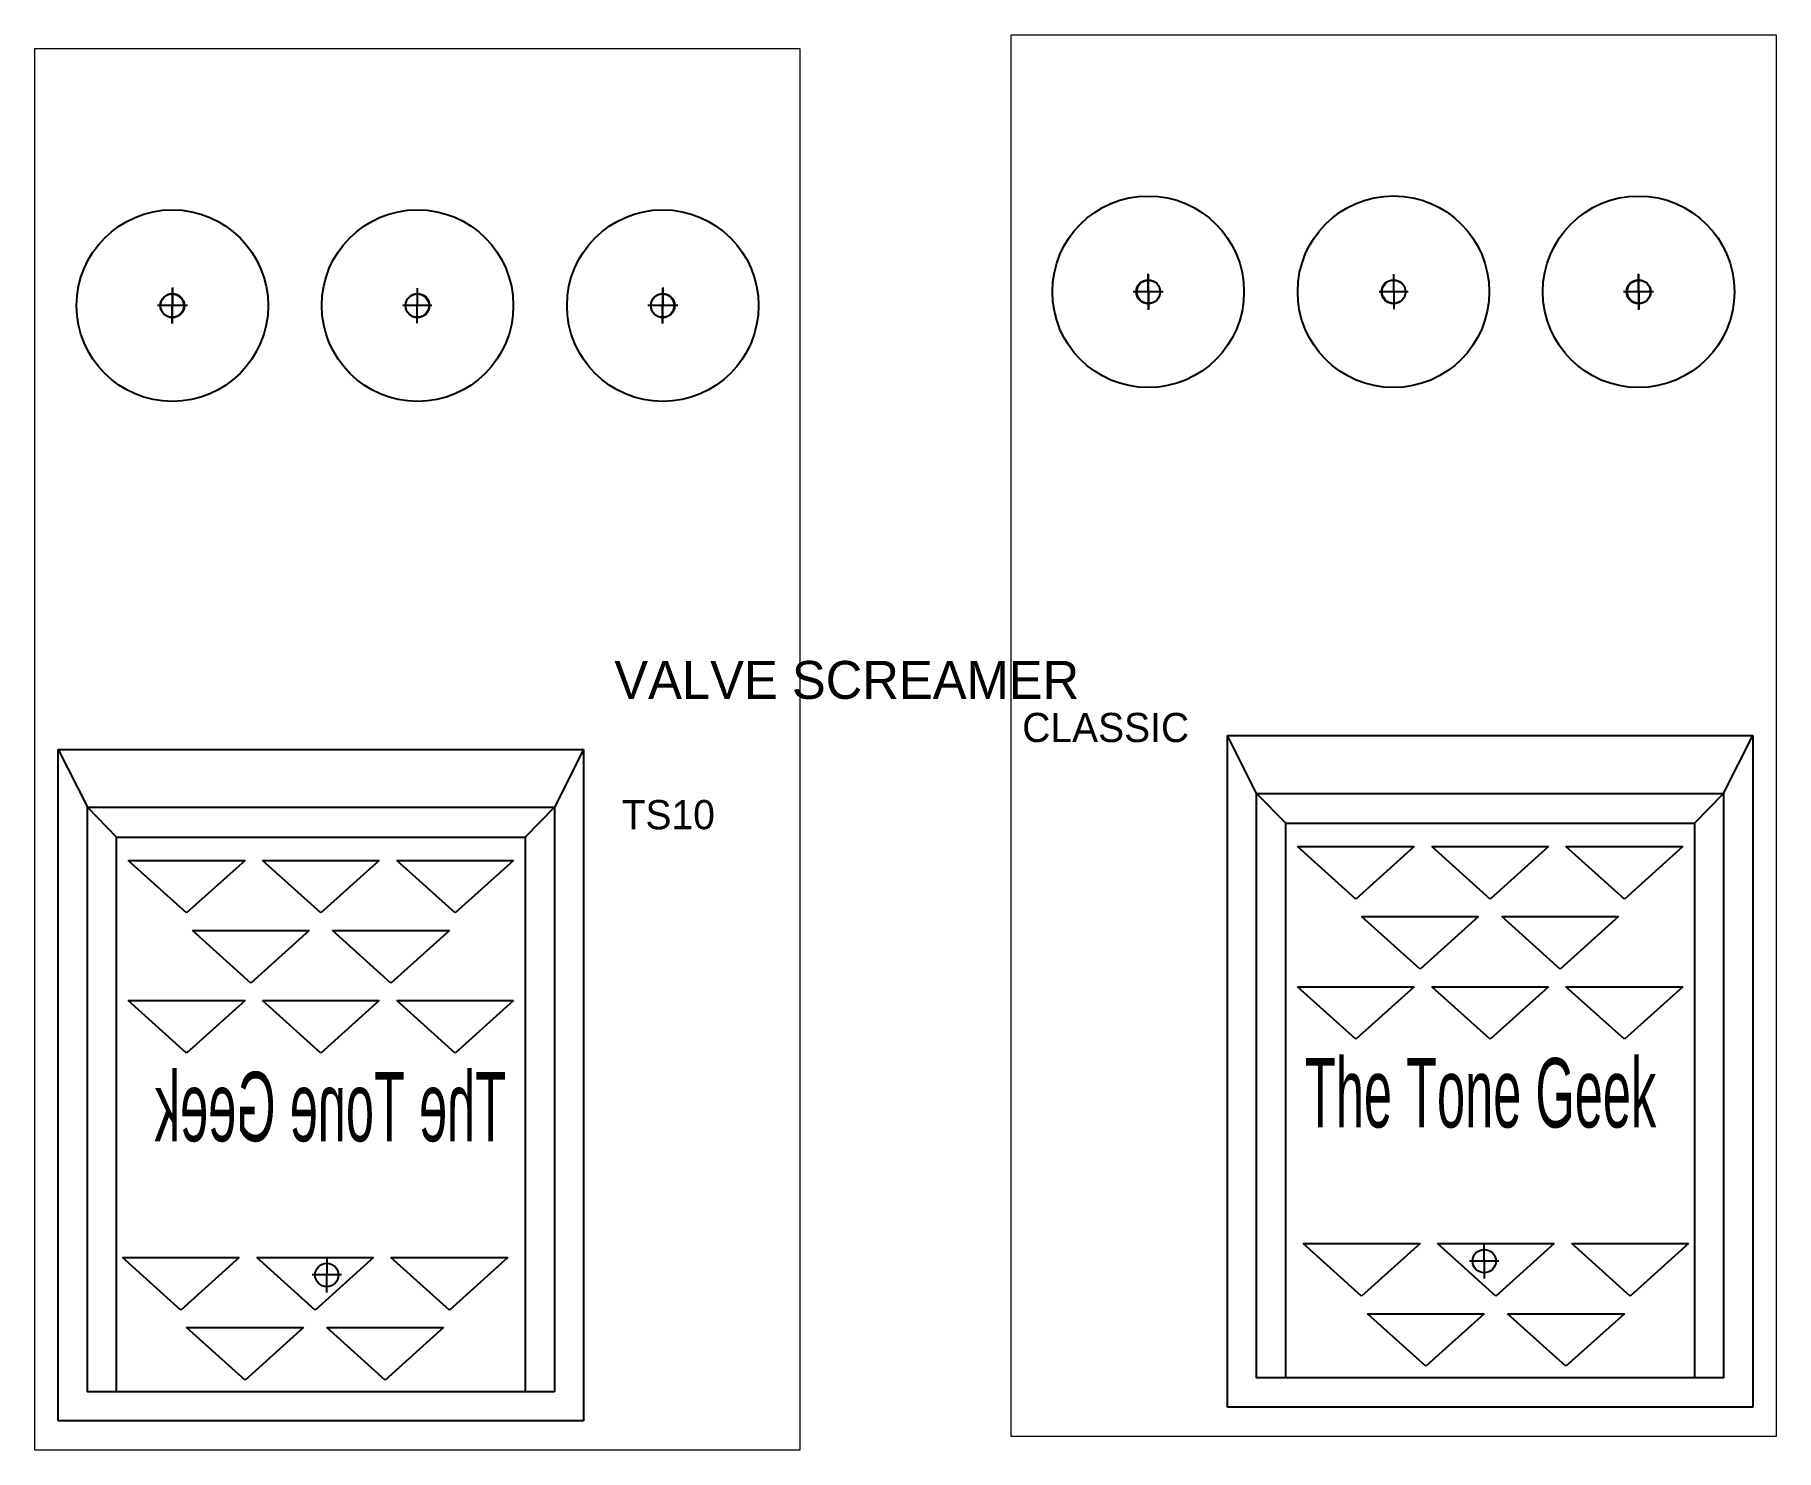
# Model space of a CAD drawing. Extents: x 70 to 483, y 122 to 457.
import ezdxf

# ---------------------------------------------------------------- set-up
doc = ezdxf.new("R2010")
doc.units = 0
doc.header["$MEASUREMENT"] = 0
doc.layers.add('svg1962', color=7, linetype='Continuous')

# ---------------------------------------------------------------- blocks, each defined once
blk = doc.blocks.new('block 4')
at = {"layer": 'svg1962', "color": 7, "true_color": 0xffffff, "insert": (371.2, 198.5), "char_height": 16.4388, "attachment_point": 7}
blk.add_mtext('\\fBD Geminis|b0|i0|c0|p34;\\W0.54472;The Tone Geek', dxfattribs=at)
blk.add_mtext('\\fBD Geminis|b0|i0|c0|p34;\\W0.54472;The Tone Geek', dxfattribs=at)
blk = doc.blocks.new('block 6')
at = {"layer": 'svg1962', "color": 7, "true_color": 0xffffff, "extrusion": (0, 0, -1), "insert": (182.03, 195.23), "char_height": 16.4388, "attachment_point": 7, "text_direction": (-1, 0, 0)}
blk.add_mtext('\\fBD Geminis|b0|i0|c0|p34;\\W0.54472;The Tone Geek', dxfattribs=at)
blk.add_mtext('\\fBD Geminis|b0|i0|c0|p34;\\W0.54472;The Tone Geek', dxfattribs=at)
blk = doc.blocks.new('block 5')
at = {"layer": 'svg1962', "color": 7, "lineweight": 18, "true_color": 0xffffff}
blk.add_lwpolyline([(251.56, 122.33), (70.43, 122.33), (70.43, 454.17), (251.56, 454.17), (251.56, 122.33)], dxfattribs=at)
at = {"layer": 'svg1962', "color": 178, "lineweight": 25, "true_color": 0x060606}
for points in [[(102.92, 397.48), (102.92, 393.33)], [(103.01, 397.58), (103.01, 393.33)], [(161, 397.48), (161, 393.33)], [(219.07, 397.48), (219.07, 393.33)], [(219.07, 397.48), (219.07, 393.33)], [(219.14, 397.58), (219.14, 393.33)], [(219.14, 397.58), (219.14, 393.33)], [(106.38, 393.33), (99.47, 393.33)], [(106.55, 393.33), (99.47, 393.33)], [(102.92, 389.18), (102.92, 393.33)], [(103.01, 389.08), (103.01, 393.33)], [(164.45, 393.33), (157.54, 393.33)], [(161, 389.18), (161, 393.33)], [(222.68, 393.33), (215.59, 393.33)], [(222.68, 393.33), (215.59, 393.33)], [(222.53, 393.33), (215.61, 393.33)], [(222.53, 393.33), (215.61, 393.33)], [(219.07, 389.18), (219.07, 393.33)], [(219.14, 389.08), (219.14, 393.33)], [(75.96, 288.25), (200.4, 288.25)], [(75.96, 129.24), (75.96, 288.25)], [(75.96, 288.25), (82.88, 274.54)], [(200.4, 288.25), (193.49, 274.54)], [(200.4, 288.25), (200.4, 129.24)], [(193.49, 136.15), (82.88, 136.15), (82.88, 274.54), (193.49, 274.54), (193.49, 136.15)], [(82.88, 274.54), (89.79, 267.51)], [(193.49, 274.54), (186.58, 267.51)], [(193.49, 274.54), (193.49, 274.54)], [(186.58, 136.15), (89.79, 136.15), (89.79, 267.51), (186.58, 267.51), (186.58, 136.15)], [(92.55, 261.98), (120.21, 261.98)], [(106.38, 249.53), (92.55, 261.98)], [(120.21, 261.98), (106.38, 249.53)], [(124.36, 261.98), (152.01, 261.98)], [(138.18, 249.53), (124.36, 261.98)], [(152.01, 261.98), (138.18, 249.53)], [(156.16, 261.98), (183.81, 261.98)], [(169.98, 249.53), (156.16, 261.98)], [(183.81, 261.98), (169.98, 249.53)], [(107.76, 245.38), (135.42, 245.38)], [(121.59, 232.94), (107.76, 245.38)], [(135.42, 245.38), (121.59, 232.94)], [(140.95, 245.38), (168.6, 245.38)], [(154.77, 232.94), (140.95, 245.38)], [(168.6, 245.38), (154.77, 232.94)], [(92.55, 228.79), (120.21, 228.79)], [(106.38, 216.35), (92.55, 228.79)], [(120.21, 228.79), (106.38, 216.35)], [(124.36, 228.79), (152.01, 228.79)], [(138.18, 216.35), (124.36, 228.79)], [(152.01, 228.79), (138.18, 216.35)], [(156.16, 228.79), (183.81, 228.79)], [(169.98, 216.35), (156.16, 228.79)], [(183.81, 228.79), (169.98, 216.35)], [(91.17, 167.95), (118.83, 167.95)], [(105, 155.51), (91.17, 167.95)], [(118.83, 167.95), (105, 155.51)], [(122.97, 167.95), (150.63, 167.95)], [(136.8, 155.51), (122.97, 167.95)], [(150.63, 167.95), (136.8, 155.51)], [(139.57, 167.95), (139.57, 163.81)], [(154.77, 167.95), (182.43, 167.95)], [(168.6, 155.51), (154.77, 167.95)], [(182.43, 167.95), (168.6, 155.51)], [(143.02, 163.81), (136.11, 163.81)], [(139.57, 159.66), (139.57, 163.81)], [(106.38, 151.36), (134.03, 151.36)], [(120.21, 138.92), (106.38, 151.36)], [(134.03, 151.36), (120.21, 138.92)], [(139.57, 151.36), (167.22, 151.36)], [(153.39, 138.92), (139.57, 151.36)], [(167.22, 151.36), (153.39, 138.92)], [(200.4, 129.24), (75.96, 129.24)]]:
    blk.add_lwpolyline(points, dxfattribs=at)
for points, knots in [([(103.01, 370.65), (115.54, 370.65), (125.69, 380.81), (125.69, 393.33), (125.69, 405.85), (115.54, 416.01), (103.01, 416.01), (90.49, 416.01), (80.33, 405.85), (80.33, 393.33), (80.33, 380.81), (90.49, 370.65), (103.01, 370.65)], [0, 0, 0, 0, 1, 1, 1, 2, 2, 2, 3, 3, 3, 4, 4, 4, 4]), ([(138.39, 393.33), (138.39, 380.81), (148.54, 370.65), (161.07, 370.65), (173.59, 370.65), (183.74, 380.81), (183.74, 393.33), (183.74, 393.34), (183.74, 393.36), (183.74, 393.37), (183.73, 405.9), (173.57, 416.04), (161.04, 416.03), (148.52, 416.02), (138.38, 405.85), (138.39, 393.33), (138.39, 393.33), (138.39, 393.33), (138.39, 393.33)], [0, 0, 0, 0, 1, 1, 1, 2, 2, 2, 3, 3, 3, 4, 4, 4, 5, 5, 5, 6, 6, 6, 6]), ([(219.14, 370.65), (231.66, 370.65), (241.82, 380.81), (241.82, 393.33), (241.82, 405.85), (231.66, 416.01), (219.14, 416.01), (206.61, 416.01), (196.46, 405.85), (196.46, 393.33), (196.46, 380.81), (206.61, 370.65), (219.14, 370.65)], [0, 0, 0, 0, 1, 1, 1, 2, 2, 2, 3, 3, 3, 4, 4, 4, 4]), ([(102.92, 390.56), (104.45, 390.56), (105.69, 391.8), (105.69, 393.33), (105.69, 394.86), (104.45, 396.09), (102.92, 396.09), (101.4, 396.09), (100.16, 394.86), (100.16, 393.33), (100.16, 391.8), (101.4, 390.56), (102.92, 390.56)], [0, 0, 0, 0, 1, 1, 1, 2, 2, 2, 3, 3, 3, 4, 4, 4, 4]), ([(100.18, 393.33), (100.18, 391.76), (101.45, 390.49), (103.01, 390.49), (104.58, 390.49), (105.85, 391.76), (105.85, 393.33), (105.85, 393.33), (105.85, 393.33), (105.85, 393.33), (105.84, 394.9), (104.58, 396.17), (103.01, 396.17), (101.44, 396.16), (100.18, 394.9), (100.18, 393.33), (100.18, 393.33), (100.18, 393.33), (100.18, 393.33)], [0, 0, 0, 0, 1, 1, 1, 2, 2, 2, 3, 3, 3, 4, 4, 4, 5, 5, 5, 6, 6, 6, 6]), ([(158.23, 393.32), (158.23, 391.76), (159.5, 390.49), (161.07, 390.49), (162.63, 390.49), (163.9, 391.76), (163.9, 393.33), (163.9, 393.33), (163.9, 393.33), (163.9, 393.34), (163.9, 394.9), (162.63, 396.17), (161.06, 396.17), (159.5, 396.17), (158.23, 394.9), (158.23, 393.33), (158.23, 393.33), (158.23, 393.33), (158.23, 393.32)], [0, 0, 0, 0, 1, 1, 1, 2, 2, 2, 3, 3, 3, 4, 4, 4, 5, 5, 5, 6, 6, 6, 6]), ([(158.23, 393.33), (158.23, 391.8), (159.47, 390.56), (161, 390.56), (162.53, 390.56), (163.76, 391.8), (163.76, 393.33), (163.76, 393.33), (163.76, 393.33), (163.76, 393.33), (163.76, 394.86), (162.52, 396.1), (160.99, 396.1), (159.47, 396.1), (158.23, 394.86), (158.23, 393.33), (158.23, 393.33), (158.23, 393.33), (158.23, 393.33)], [0, 0, 0, 0, 1, 1, 1, 2, 2, 2, 3, 3, 3, 4, 4, 4, 5, 5, 5, 6, 6, 6, 6]), ([(216.3, 393.33), (216.3, 391.76), (217.57, 390.49), (219.14, 390.49), (220.7, 390.49), (221.97, 391.76), (221.97, 393.33), (221.97, 393.33), (221.97, 393.33), (221.97, 393.33), (221.97, 394.9), (220.7, 396.17), (219.14, 396.17), (217.57, 396.16), (216.3, 394.9), (216.3, 393.33), (216.3, 393.33), (216.3, 393.33), (216.3, 393.33)], [0, 0, 0, 0, 1, 1, 1, 2, 2, 2, 3, 3, 3, 4, 4, 4, 5, 5, 5, 6, 6, 6, 6]), ([(219.07, 390.56), (220.6, 390.56), (221.83, 391.8), (221.83, 393.33), (221.83, 394.86), (220.6, 396.09), (219.07, 396.09), (217.54, 396.09), (216.3, 394.86), (216.3, 393.33), (216.3, 391.8), (217.54, 390.56), (219.07, 390.56)], [0, 0, 0, 0, 1, 1, 1, 2, 2, 2, 3, 3, 3, 4, 4, 4, 4]), ([(139.57, 161.04), (141.09, 161.04), (142.33, 162.28), (142.33, 163.81), (142.33, 165.33), (141.09, 166.57), (139.57, 166.57), (138.04, 166.57), (136.8, 165.33), (136.8, 163.81), (136.8, 162.28), (138.04, 161.04), (139.57, 161.04)], [0, 0, 0, 0, 1, 1, 1, 2, 2, 2, 3, 3, 3, 4, 4, 4, 4])]:
    blk.add_open_spline(points, degree=3, knots=knots, dxfattribs=at)
at = {"layer": 'svg1962'}
blk.add_blockref('block 6', (0, 0), dxfattribs=at)
blk = doc.blocks.new('block 3')
at = {"layer": 'svg1962', "color": 7, "lineweight": 18, "true_color": 0xffffff}
blk.add_lwpolyline([(301.67, 457.44), (482.8, 457.44), (482.8, 125.6), (301.67, 125.6), (301.67, 457.44)], dxfattribs=at)
at = {"layer": 'svg1962', "color": 178, "lineweight": 25, "true_color": 0x060606}
for points in [[(334.09, 396.61), (334.09, 400.86)], [(334.09, 396.61), (334.09, 400.86)], [(334.16, 396.61), (334.16, 400.76)], [(334.16, 396.61), (334.16, 400.76)], [(392.23, 396.61), (392.23, 400.76)], [(450.22, 396.61), (450.22, 400.86)], [(450.31, 396.61), (450.31, 400.76)], [(337.63, 396.61), (330.55, 396.61)], [(337.63, 396.61), (330.55, 396.61)], [(337.62, 396.61), (330.7, 396.61)], [(337.62, 396.61), (330.7, 396.61)], [(334.09, 396.61), (334.09, 392.36)], [(334.16, 396.61), (334.16, 392.46)], [(395.69, 396.61), (388.78, 396.61)], [(392.23, 396.61), (392.23, 392.46)], [(453.76, 396.61), (446.68, 396.61)], [(453.76, 396.61), (446.85, 396.61)], [(450.22, 396.61), (450.22, 392.36)], [(450.31, 396.61), (450.31, 392.46)], [(352.83, 132.52), (352.83, 291.52)], [(352.83, 291.52), (477.27, 291.52)], [(359.74, 277.82), (352.83, 291.52)], [(470.35, 277.82), (477.27, 291.52)], [(477.27, 291.52), (477.27, 132.52)], [(359.74, 277.82), (470.35, 277.82), (470.35, 139.43), (359.74, 139.43), (359.74, 277.82)], [(366.65, 270.78), (359.74, 277.82)], [(359.74, 277.82), (359.74, 277.82)], [(463.44, 270.78), (470.35, 277.82)], [(366.65, 270.78), (463.44, 270.78), (463.44, 139.43), (366.65, 139.43), (366.65, 270.78)], [(369.42, 265.25), (397.07, 265.25)], [(383.25, 252.81), (369.42, 265.25)], [(397.07, 265.25), (383.25, 252.81)], [(401.22, 265.25), (428.87, 265.25)], [(415.05, 252.81), (401.22, 265.25)], [(428.87, 265.25), (415.05, 252.81)], [(433.02, 265.25), (460.68, 265.25)], [(446.85, 252.81), (433.02, 265.25)], [(460.68, 265.25), (446.85, 252.81)], [(384.63, 248.66), (412.28, 248.66)], [(398.46, 236.22), (384.63, 248.66)], [(412.28, 248.66), (398.46, 236.22)], [(417.81, 248.66), (445.47, 248.66)], [(431.64, 236.22), (417.81, 248.66)], [(445.47, 248.66), (431.64, 236.22)], [(369.42, 232.07), (397.07, 232.07)], [(383.25, 219.63), (369.42, 232.07)], [(397.07, 232.07), (383.25, 219.63)], [(401.22, 232.07), (428.87, 232.07)], [(415.05, 219.63), (401.22, 232.07)], [(428.87, 232.07), (415.05, 219.63)], [(433.02, 232.07), (460.68, 232.07)], [(446.85, 219.63), (433.02, 232.07)], [(460.68, 232.07), (446.85, 219.63)], [(370.8, 171.23), (398.46, 171.23)], [(384.63, 158.79), (370.8, 171.23)], [(398.46, 171.23), (384.63, 158.79)], [(402.6, 171.23), (430.26, 171.23)], [(416.43, 158.79), (402.6, 171.23)], [(413.66, 167.08), (413.66, 171.23)], [(430.26, 171.23), (416.43, 158.79)], [(434.4, 171.23), (462.06, 171.23)], [(448.23, 158.79), (434.4, 171.23)], [(462.06, 171.23), (448.23, 158.79)], [(417.12, 167.08), (410.21, 167.08)], [(413.66, 167.08), (413.66, 162.94)], [(386.01, 154.64), (413.66, 154.64)], [(399.84, 142.2), (386.01, 154.64)], [(413.66, 154.64), (399.84, 142.2)], [(419.2, 154.64), (446.85, 154.64)], [(433.02, 142.2), (419.2, 154.64)], [(446.85, 154.64), (433.02, 142.2)], [(477.27, 132.52), (352.83, 132.52)]]:
    blk.add_lwpolyline(points, dxfattribs=at)
for points, knots in [([(356.77, 396.61), (356.77, 409.13), (346.62, 419.28), (334.09, 419.28), (321.57, 419.28), (311.41, 409.13), (311.41, 396.61), (311.41, 384.08), (321.57, 373.93), (334.09, 373.93), (346.62, 373.93), (356.77, 384.08), (356.77, 396.61)], [0, 0, 0, 0, 1, 1, 1, 2, 2, 2, 3, 3, 3, 4, 4, 4, 4]), ([(414.84, 396.61), (414.85, 409.13), (404.71, 419.29), (392.19, 419.31), (379.66, 419.32), (369.5, 409.18), (369.49, 396.65), (369.49, 396.64), (369.49, 396.62), (369.49, 396.61), (369.49, 384.08), (379.64, 373.93), (392.16, 373.93), (404.69, 373.93), (414.84, 384.08), (414.84, 396.61), (414.84, 396.61), (414.84, 396.61), (414.84, 396.61)], [0, 0, 0, 0, 1, 1, 1, 2, 2, 2, 3, 3, 3, 4, 4, 4, 5, 5, 5, 6, 6, 6, 6]), ([(472.9, 396.61), (472.9, 409.13), (462.74, 419.28), (450.22, 419.28), (437.69, 419.28), (427.54, 409.13), (427.54, 396.61), (427.54, 384.08), (437.69, 373.93), (450.22, 373.93), (462.74, 373.93), (472.9, 384.08), (472.9, 396.61)], [0, 0, 0, 0, 1, 1, 1, 2, 2, 2, 3, 3, 3, 4, 4, 4, 4]), ([(336.93, 396.61), (336.93, 398.17), (335.66, 399.44), (334.09, 399.44), (332.53, 399.44), (331.26, 398.18), (331.26, 396.61), (331.26, 396.61), (331.26, 396.61), (331.26, 396.61), (331.26, 395.04), (332.52, 393.77), (334.09, 393.77), (335.66, 393.77), (336.93, 395.04), (336.93, 396.6), (336.93, 396.61), (336.93, 396.61), (336.93, 396.61)], [0, 0, 0, 0, 1, 1, 1, 2, 2, 2, 3, 3, 3, 4, 4, 4, 5, 5, 5, 6, 6, 6, 6]), ([(336.93, 396.61), (336.93, 398.13), (335.69, 399.37), (334.16, 399.37), (332.63, 399.37), (331.4, 398.13), (331.4, 396.61), (331.4, 395.08), (332.63, 393.84), (334.16, 393.84), (335.69, 393.84), (336.93, 395.08), (336.93, 396.61)], [0, 0, 0, 0, 1, 1, 1, 2, 2, 2, 3, 3, 3, 4, 4, 4, 4]), ([(395, 396.61), (395, 398.17), (393.73, 399.44), (392.17, 399.45), (390.6, 399.45), (389.33, 398.18), (389.33, 396.61), (389.33, 396.61), (389.33, 396.61), (389.33, 396.61), (389.33, 395.04), (390.6, 393.77), (392.16, 393.77), (393.73, 393.77), (395, 395.04), (395, 396.6), (395, 396.6), (395, 396.61), (395, 396.61)], [0, 0, 0, 0, 1, 1, 1, 2, 2, 2, 3, 3, 3, 4, 4, 4, 5, 5, 5, 6, 6, 6, 6]), ([(395, 396.61), (395, 398.13), (393.76, 399.37), (392.23, 399.37), (390.71, 399.38), (389.47, 398.14), (389.47, 396.61), (389.47, 396.61), (389.47, 396.61), (389.47, 396.61), (389.47, 395.08), (390.7, 393.84), (392.23, 393.84), (393.76, 393.84), (395, 395.08), (395, 396.6), (395, 396.61), (395, 396.61), (395, 396.61)], [0, 0, 0, 0, 1, 1, 1, 2, 2, 2, 3, 3, 3, 4, 4, 4, 5, 5, 5, 6, 6, 6, 6]), ([(453.05, 396.61), (453.05, 398.17), (451.79, 399.44), (450.22, 399.44), (448.65, 399.44), (447.38, 398.18), (447.38, 396.61), (447.38, 396.61), (447.38, 396.61), (447.38, 396.61), (447.38, 395.04), (448.65, 393.77), (450.22, 393.77), (451.78, 393.77), (453.05, 395.04), (453.05, 396.6), (453.05, 396.61), (453.05, 396.61), (453.05, 396.61)], [0, 0, 0, 0, 1, 1, 1, 2, 2, 2, 3, 3, 3, 4, 4, 4, 5, 5, 5, 6, 6, 6, 6]), ([(453.07, 396.61), (453.07, 398.13), (451.83, 399.37), (450.31, 399.37), (448.78, 399.37), (447.54, 398.13), (447.54, 396.61), (447.54, 395.08), (448.78, 393.84), (450.31, 393.84), (451.83, 393.84), (453.07, 395.08), (453.07, 396.61)], [0, 0, 0, 0, 1, 1, 1, 2, 2, 2, 3, 3, 3, 4, 4, 4, 4]), ([(416.43, 167.08), (416.43, 168.61), (415.19, 169.85), (413.66, 169.85), (412.14, 169.85), (410.9, 168.61), (410.9, 167.08), (410.9, 165.56), (412.14, 164.32), (413.66, 164.32), (415.19, 164.32), (416.43, 165.56), (416.43, 167.08)], [0, 0, 0, 0, 1, 1, 1, 2, 2, 2, 3, 3, 3, 4, 4, 4, 4])]:
    blk.add_open_spline(points, degree=3, knots=knots, dxfattribs=at)
at = {"layer": 'svg1962'}
for name in ['block 5', 'block 4']:
    blk.add_blockref(name, (0, 0), dxfattribs=at)
blk = doc.blocks.new('block 8')
at = {"layer": 'svg1962', "color": 178, "true_color": 0x000000, "insert": (209.4, 269.25), "char_height": 6.9069, "attachment_point": 7}
blk.add_mtext('\\fConthraxSb-Regular|b0|i0|c0|p34;\\W1;TS10', dxfattribs=at)
blk = doc.blocks.new('block 9')
at = {"layer": 'svg1962', "color": 178, "true_color": 0x000000, "insert": (304.25, 289.89), "char_height": 6.9069, "attachment_point": 7}
blk.add_mtext('\\fConthraxSb-Regular|b0|i0|c0|p34;\\W1;CLASSIC', dxfattribs=at)
blk = doc.blocks.new('block 10')
at = {"layer": 'svg1962', "color": 178, "true_color": 0x000000, "insert": (207.66, 300.09), "char_height": 8.979, "attachment_point": 7}
blk.add_mtext('\\fConthraxSb-Regular|b0|i0|c0|p34;\\W1;VALVE SCREAMER', dxfattribs=at)
blk = doc.blocks.new('block 7')
at = {"layer": 'svg1962'}
for name in ['block 10', 'block 9', 'block 8']:
    blk.add_blockref(name, (0, 0), dxfattribs=at)

msp = doc.modelspace()

# ---------------------------------------------------------------- block references
at = {"layer": 'svg1962'}
for name in ['block 3', 'block 7']:
    msp.add_blockref(name, (0, 0), dxfattribs=at)

doc.saveas('drawing.dxf')
